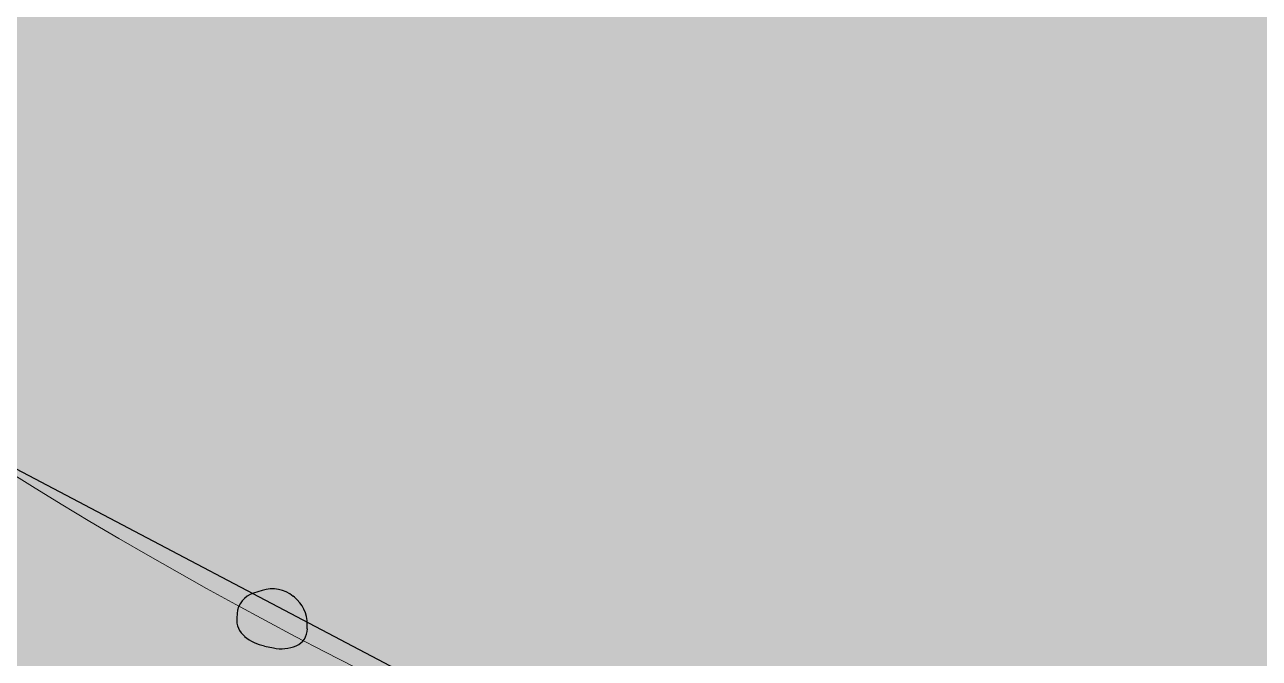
# Model space of a CAD drawing. Header units: metres. Extents: x 68582 to 69192, y 19191 to 19633.
# Drawn here: x 68845.151 to 68848.235, y 19421.178 to 19422.759 of the extents above; entities that cross this region are included whole.
import ezdxf

# ---------------------------------------------------------------- set-up
doc = ezdxf.new("R2010")
doc.units = ezdxf.units.M
doc.layers.get('0').update_dxf_attribs({"lineweight": 15})
doc.layers.add('None', color=7, linetype='Continuous', lineweight=5)

msp = doc.modelspace()

# ---------------------------------------------------------------- hatches: boundary and pattern name
at = {"true_color": 0xd1f0d1, "transparency": 33554687}
msp.add_hatch(color=254, dxfattribs=at).paths.add_polyline_path([(68588.1224, 19191.4432), (69192.2959, 19191.4432), (69192.2959, 19628.2315), (68588.1224, 19628.2315)], flags=0)
at = {"layer": 'None', "linetype": 'Continuous', "lineweight": 0, "true_color": 0xa6caf0, "transparency": 33554687}
for points in [[(68835.6001, 19434.8), (68839.7001, 19438.1), (68841.8001, 19439), (68849.6001, 19440.1), (68853.8001, 19438.8), (68860.0001, 19433.5), (68861.5001, 19429.6), (68861.2001, 19426.5), (68858.6001, 19422.1), (68856.0001, 19420.1), (68852.4001, 19419.2), (68847.9001, 19420.2), (68844.6001, 19421.3), (68835.1001, 19431), (68834.7001, 19432.8)], [(68836.7234, 19432.2432), (68836.8889, 19433.81), (68837.2946, 19434.2369), (68837.7144, 19434.6498), (68838.1478, 19435.0485), (68838.5945, 19435.4323), (68839.0538, 19435.8008), (68839.5252, 19436.1537), (68840.0083, 19436.4905), (68840.5024, 19436.8109), (68841.007, 19437.1145), (68841.5216, 19437.4009), (68842.0455, 19437.6699), (68842.5781, 19437.921), (68843.1189, 19438.1541), (68843.6672, 19438.3689), (68844.2225, 19438.5651), (68844.784, 19438.7425), (68845.3512, 19438.901), (68846.78, 19439.2742), (68849.5, 19440.04), (68853.84, 19438.84), (68859.85, 19433.57), (68861.42, 19429.79), (68861.27, 19426.61), (68858.67, 19422.21), (68855.87, 19419.91), (68854.621, 19419.6907), (68852.8305, 19420.1074), (68850.5352, 19420.6559), (68849.3407, 19420.7293), (68848.06, 19420.11), (68844.9605, 19421.7389), (68842.0401, 19424.4699), (68837.39, 19430.7076)]]:
    msp.add_hatch(color=151, dxfattribs=at).paths.add_polyline_path(points, flags=0)
at = {"layer": 'None', "linetype": 'Continuous', "lineweight": 0, "true_color": 0xdd0000, "transparency": 33554687}
msp.add_hatch(color=12, dxfattribs=at).paths.add_polyline_path([(68845.7008, 19421.2322), (68845.7039, 19421.2298), (68845.7071, 19421.2274), (68845.7104, 19421.2252), (68845.7138, 19421.2231), (68845.7172, 19421.2211), (68845.7207, 19421.2192), (68845.7243, 19421.2174), (68845.7279, 19421.2157), (68845.7316, 19421.2142), (68845.7353, 19421.2128), (68845.739, 19421.2115), (68845.7428, 19421.2103), (68845.7467, 19421.2093), (68845.7505, 19421.2083), (68845.7724, 19421.2035), (68845.7756, 19421.2029), (68845.7788, 19421.2024), (68845.782, 19421.2019), (68845.7852, 19421.2016), (68845.7884, 19421.2014), (68845.7917, 19421.2013), (68845.7949, 19421.2014), (68845.7982, 19421.2015), (68845.8014, 19421.2018), (68845.8046, 19421.2021), (68845.8078, 19421.2026), (68845.811, 19421.2032), (68845.8142, 19421.2039), (68845.8173, 19421.2047), (68845.8204, 19421.2056), (68845.8235, 19421.2066), (68845.8265, 19421.2077), (68845.8295, 19421.2089), (68845.8309, 19421.2096), (68845.8324, 19421.2103), (68845.8337, 19421.211), (68845.8351, 19421.2118), (68845.8364, 19421.2126), (68845.8377, 19421.2135), (68845.839, 19421.2144), (68845.8402, 19421.2154), (68845.8414, 19421.2164), (68845.8426, 19421.2175), (68845.8437, 19421.2185), (68845.8448, 19421.2197), (68845.8459, 19421.2208), (68845.8469, 19421.222), (68845.8478, 19421.2233), (68845.8488, 19421.2245), (68845.8497, 19421.2258), (68845.8505, 19421.2271), (68845.8513, 19421.2285), (68845.852, 19421.2299), (68845.8527, 19421.2313), (68845.8534, 19421.2327), (68845.854, 19421.2341), (68845.8545, 19421.2356), (68845.855, 19421.2371), (68845.8555, 19421.2386), (68845.8559, 19421.2401), (68845.8562, 19421.2416), (68845.8565, 19421.2432), (68845.8568, 19421.2447), (68845.857, 19421.2463), (68845.8571, 19421.2478), (68845.8572, 19421.2494), (68845.8572, 19421.251), (68845.8572, 19421.2625), (68845.8572, 19421.2655), (68845.857, 19421.2684), (68845.8567, 19421.2714), (68845.8564, 19421.2744), (68845.8559, 19421.2773), (68845.8554, 19421.2803), (68845.8547, 19421.2832), (68845.8539, 19421.2861), (68845.8531, 19421.2889), (68845.8521, 19421.2918), (68845.8511, 19421.2946), (68845.8499, 19421.2973), (68845.8487, 19421.3), (68845.8474, 19421.3027), (68845.8459, 19421.3053), (68845.8444, 19421.3079), (68845.8428, 19421.3104), (68845.8411, 19421.3129), (68845.8394, 19421.3153), (68845.8375, 19421.3176), (68845.8356, 19421.3199), (68845.8336, 19421.3221), (68845.8315, 19421.3243), (68845.8293, 19421.3263), (68845.8271, 19421.3283), (68845.8248, 19421.3303), (68845.8222, 19421.3324), (68845.82, 19421.3341), (68845.8177, 19421.3358), (68845.8153, 19421.3374), (68845.8129, 19421.3389), (68845.8104, 19421.3403), (68845.8079, 19421.3417), (68845.8054, 19421.343), (68845.8028, 19421.3441), (68845.8001, 19421.3452), (68845.7975, 19421.3462), (68845.7948, 19421.3471), (68845.792, 19421.3479), (68845.7893, 19421.3487), (68845.7865, 19421.3493), (68845.7837, 19421.3498), (68845.7809, 19421.3503), (68845.778, 19421.3506), (68845.7752, 19421.3508), (68845.7724, 19421.351), (68845.7695, 19421.351), (68845.7667, 19421.351), (68845.7638, 19421.3509), (68845.761, 19421.3506), (68845.7582, 19421.3503), (68845.7553, 19421.3499), (68845.7525, 19421.3493), (68845.7498, 19421.3487), (68845.747, 19421.348), (68845.7443, 19421.3472), (68845.7225, 19421.3404), (68845.7206, 19421.3398), (68845.7187, 19421.3391), (68845.7169, 19421.3383), (68845.7151, 19421.3375), (68845.7133, 19421.3367), (68845.7115, 19421.3357), (68845.7098, 19421.3347), (68845.7081, 19421.3337), (68845.7065, 19421.3326), (68845.7049, 19421.3314), (68845.7033, 19421.3302), (68845.7018, 19421.3289), (68845.7003, 19421.3276), (68845.6989, 19421.3263), (68845.6975, 19421.3248), (68845.6962, 19421.3234), (68845.6949, 19421.3219), (68845.6936, 19421.3203), (68845.6925, 19421.3187), (68845.6913, 19421.3171), (68845.6903, 19421.3154), (68845.6892, 19421.3137), (68845.6883, 19421.312), (68845.6874, 19421.3102), (68845.6866, 19421.3084), (68845.6858, 19421.3066), (68845.6851, 19421.3047), (68845.6844, 19421.3029), (68845.6838, 19421.301), (68845.6833, 19421.2991), (68845.6829, 19421.2971), (68845.6825, 19421.2952), (68845.6822, 19421.2932), (68845.6819, 19421.2913), (68845.6817, 19421.2893), (68845.6809, 19421.2782), (68845.6807, 19421.2764), (68845.6807, 19421.2745), (68845.6807, 19421.2726), (68845.6808, 19421.2708), (68845.6809, 19421.2689), (68845.6811, 19421.2671), (68845.6814, 19421.2652), (68845.6818, 19421.2634), (68845.6822, 19421.2616), (68845.6826, 19421.2598), (68845.6831, 19421.258), (68845.6837, 19421.2562), (68845.6844, 19421.2545), (68845.6851, 19421.2527), (68845.6859, 19421.251), (68845.6867, 19421.2494), (68845.6876, 19421.2477), (68845.6885, 19421.2461), (68845.6895, 19421.2446), (68845.6906, 19421.243), (68845.6917, 19421.2415), (68845.6928, 19421.2401), (68845.694, 19421.2386), (68845.6953, 19421.2373), (68845.6966, 19421.2359), (68845.6979, 19421.2346), (68845.6993, 19421.2334)], flags=0)

# ---------------------------------------------------------------- linework, layer by layer
at = {"layer": 'None', "color": 7, "linetype": 'Continuous', "lineweight": 25, "transparency": 33554687}
for p, q in [((68848.06, 19420.11), (68844.9605, 19421.7389)), ((68845.7443, 19421.3472), (68845.7225, 19421.3404)), ((68845.8248, 19421.3303), (68845.8222, 19421.3324)), ((68845.6817, 19421.2893), (68845.6809, 19421.2782)), ((68845.8572, 19421.251), (68845.8572, 19421.2625)), ((68845.7505, 19421.2083), (68845.7724, 19421.2035))]:
    msp.add_line(p, q, dxfattribs=at)
at = {"layer": 'None', "color": 7, "linetype": 'Continuous', "lineweight": 0, "transparency": 33554582, "extrusion": (0, 0, -1)}
msp.add_arc((-68851.0774, 19431.207), 11.2722, 296.05391, 323.29612, dxfattribs=at)
at = {"layer": 'None', "color": 7, "linetype": 'Continuous', "lineweight": 25, "transparency": 33554687}
for centre, radius, start, end in [((68845.7399, 19421.2847), 0.0583, 107.353, 175.531), ((68845.7694, 19421.2669), 0.0841, 51.0705, 107.353), ((68845.7701, 19421.2625), 0.0871, 0, 51.0705), ((68845.7343, 19421.274), 0.0536, 175.531, 231.2424), ((68845.8115, 19421.251), 0.0458, 293.2582, 0), ((68845.7766, 19421.3267), 0.1212, 231.2424, 257.5674), ((68845.7926, 19421.2949), 0.0936, 257.5674, 293.2582)]:
    msp.add_arc(centre, radius, start, end, dxfattribs=at)

doc.saveas('drawing.dxf')
